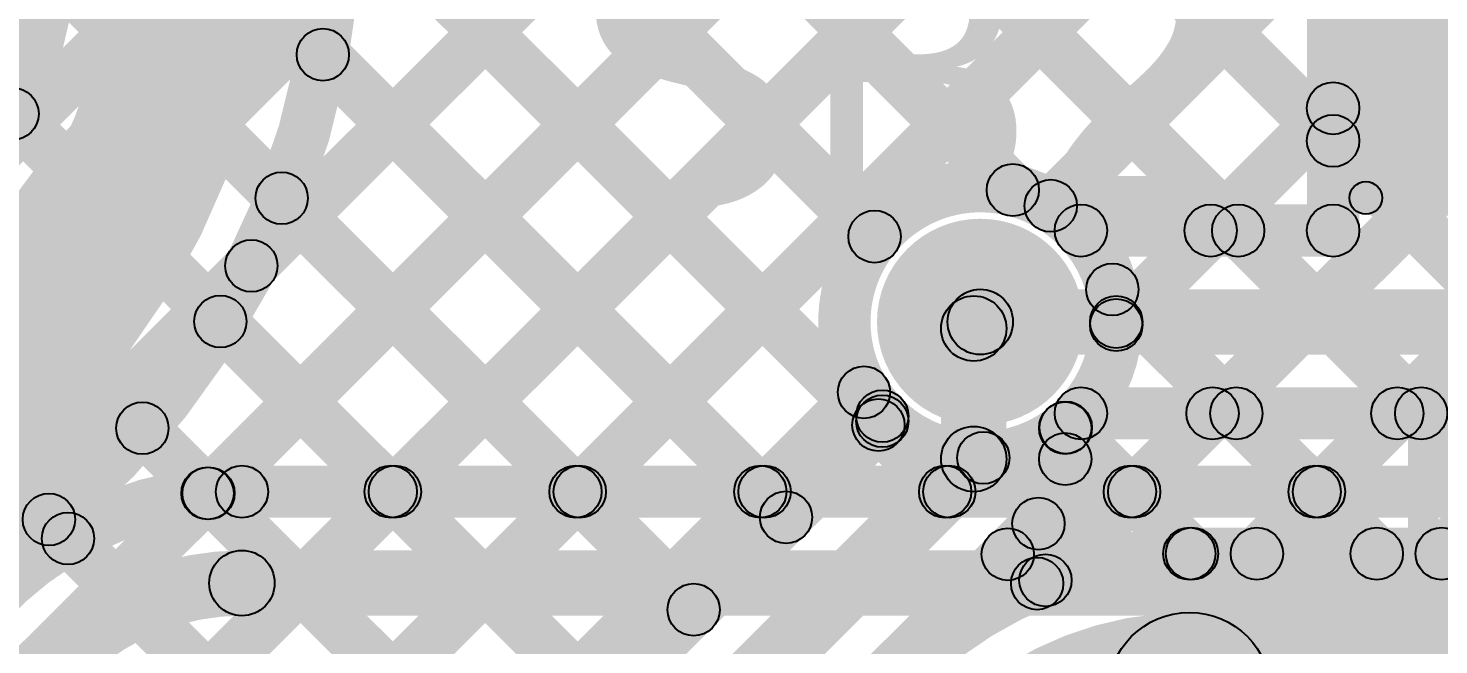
# Model space of a CAD drawing. Header units: millimetres. Extents: x -2.17 to 2.17, y -2.17 to 2.17.
# Drawn here: x -0.2507 to -0.0348, y 0.1279 to 0.2224 of the extents above; entities that cross this region are included whole.
import ezdxf

# ---------------------------------------------------------------- set-up
doc = ezdxf.new("R2010")
doc.units = ezdxf.units.MM
doc.header["$MEASUREMENT"] = 0
for name, color, linetype in [('BottomLayer', 5, 'Continuous'), ('BottomOverlay', 54, 'Continuous'), ('BottomSolder', 6, 'Continuous'), ('Mechanical2', 216, 'Continuous'), ('TopLayer', 1, 'Continuous'), ('TopOverlay', 2, 'Continuous'), ('TopPaste', 8, 'Continuous'), ('TopSolder', 216, 'Continuous'), ('ViaHoleLayer', 16, 'Continuous')]:
    doc.layers.add(name, color=color, linetype=linetype)

# ---------------------------------------------------------------- blocks, each defined once
blk = doc.blocks.new('S______B______62')
at = {"layer": 'TopLayer'}
for points in [[(-0.045, -0.0175), (-0.045, 0.0175), (-0.015, 0.0175), (-0.015, -0.0175)], [(0.015, -0.0175), (0.015, 0.0175), (0.045, 0.0175), (0.045, -0.0175)]]:
    blk.add_hatch(color=1, dxfattribs=at).paths.add_polyline_path(points)
at = {"layer": 'TopOverlay'}
h = blk.add_hatch(color=2, dxfattribs=at)
edge = h.paths.add_edge_path()
edge.add_arc((-0.049, 0.021), 0.0025, 0, 360)
h = blk.add_hatch(color=2, dxfattribs=at)
edge = h.paths.add_edge_path()
edge.add_arc((-0.049, 0.021), 0.0025, 0, 360)
for points in [[(0.049, 0.0235), (0.049, 0.0185), (-0.049, 0.0185), (-0.049, 0.0235)], [(-0.0515, 0.021), (-0.0465, 0.021), (-0.0465, -0.021), (-0.0515, -0.021)], [(0.0465, 0.021), (0.0515, 0.021), (0.0515, -0.021), (0.0465, -0.021)], [(0.049, -0.0185), (0.049, -0.0235), (-0.049, -0.0235), (-0.049, -0.0185)]]:
    blk.add_hatch(color=2, dxfattribs=at).paths.add_polyline_path(points)
h = blk.add_hatch(color=2, dxfattribs=at)
edge = h.paths.add_edge_path()
edge.add_arc((0.049, 0.021), 0.0025, 0, 360)
h = blk.add_hatch(color=2, dxfattribs=at)
edge = h.paths.add_edge_path()
edge.add_arc((0.049, 0.021), 0.0025, 0, 360)
h = blk.add_hatch(color=2, dxfattribs=at)
edge = h.paths.add_edge_path()
edge.add_arc((-0.049, -0.021), 0.0025, 0, 360)
h = blk.add_hatch(color=2, dxfattribs=at)
edge = h.paths.add_edge_path()
edge.add_arc((-0.049, -0.021), 0.0025, 0, 360)
h = blk.add_hatch(color=2, dxfattribs=at)
edge = h.paths.add_edge_path()
edge.add_arc((0.049, -0.021), 0.0025, 0, 360)
h = blk.add_hatch(color=2, dxfattribs=at)
edge = h.paths.add_edge_path()
edge.add_arc((0.049, -0.021), 0.0025, 0, 360)
at = {"layer": 'TopPaste'}
for points in [[(-0.045, -0.0175), (-0.045, 0.0175), (-0.015, 0.0175), (-0.015, -0.0175)], [(0.015, -0.0175), (0.015, 0.0175), (0.045, 0.0175), (0.045, -0.0175)]]:
    blk.add_hatch(color=8, dxfattribs=at).paths.add_polyline_path(points)
at = {"layer": 'TopSolder'}
for points in [[(-0.049, -0.0215), (-0.049, 0.0215), (-0.011, 0.0215), (-0.011, -0.0215)], [(0.011, -0.0215), (0.011, 0.0215), (0.049, 0.0215), (0.049, -0.0215)]]:
    blk.add_hatch(color=216, dxfattribs=at).paths.add_polyline_path(points)
at = {"layer": 'TopOverlay'}
for centre in [(-0.049, 0.021), (-0.049, 0.021), (0.049, 0.021), (0.049, 0.021), (-0.049, -0.021), (-0.049, -0.021), (0.049, -0.021), (0.049, -0.021)]:
    blk.add_circle(centre, 0.0025, dxfattribs=at)

msp = doc.modelspace()

# ---------------------------------------------------------------- hatches: boundary and pattern name
at = {"layer": 'BottomLayer'}
for points in [[(-0.29933, 0.44781), (-0.29367, 0.45347), (0.00283, 0.15697), (-0.00283, 0.15131)], [(-0.29933, 0.41953), (-0.29367, 0.42519), (-0.0132, 0.14472), (-0.01886, 0.13906)], [(-0.29933, 0.39125), (-0.29367, 0.3969), (-0.09719, 0.20042), (-0.10285, 0.19477)], [(-0.29933, 0.36296), (-0.29367, 0.36862), (-0.11836, 0.1933), (-0.12401, 0.18765)], [(-0.4292, 0.02426), (-0.43485, 0.02992), (-0.09883, 0.36594), (-0.09317, 0.36029)], [(-0.29935, 0.33469), (-0.29369, 0.34035), (-0.11776, 0.16443), (-0.12342, 0.15877)], [(-0.43061, -0.00543), (-0.43626, 0.00023), (-0.09883, 0.33766), (-0.09317, 0.332)], [(-0.30444, 0.31151), (-0.29878, 0.31716), (-0.1319, 0.15029), (-0.13756, 0.14463)], [(-0.41232, -0.01543), (-0.41798, -0.00977), (-0.09883, 0.30938), (-0.09317, 0.30372)], [(-0.31554, 0.29433), (-0.30989, 0.29998), (-0.14605, 0.13614), (-0.1517, 0.13049)], [(-0.33134, 0.28184), (-0.32569, 0.2875), (-0.16019, 0.122), (-0.16584, 0.11634)], [(-0.3525, 0.27471), (-0.34684, 0.28037), (-0.17433, 0.10786), (-0.17999, 0.1022)], [(-0.37883, 0.27276), (-0.37317, 0.27842), (-0.18847, 0.09372), (-0.19413, 0.08806)], [(-0.37904, -0.01043), (-0.38469, -0.00477), (-0.10644, 0.27348), (-0.10079, 0.26782)], [(-0.21999, 0.09204), (-0.22565, 0.0977), (-0.05694, 0.26641), (-0.05128, 0.26075)], [(-0.07688, 0.25365), (-0.07123, 0.25931), (0.00283, 0.18526), (-0.00283, 0.1796)], [(-0.32437, 0.01595), (-0.33002, 0.02161), (-0.09323, 0.2584), (-0.08758, 0.25274)], [(-0.09139, 0.19236), (-0.09705, 0.19802), (-0.04563, 0.24944), (-0.03997, 0.24378)], [(-0.08137, 0.1741), (-0.08702, 0.17976), (-0.02821, 0.23857), (-0.02256, 0.23291)], [(-0.09221, 0.13498), (-0.09786, 0.14063), (-0.00283, 0.23567), (0.00283, 0.23001)], [(-0.05984, 0.13906), (-0.0655, 0.14472), (-0.00283, 0.20739), (0.00283, 0.20173)], [(-0.08762, 0.17954), (-0.08196, 0.1852), (-0.04149, 0.14472), (-0.04714, 0.13906)], [(-0.10246, 0.17285), (-0.10954, 0.17993), (-0.10854, 0.18093), (-0.10146, 0.17385)], [(-0.03155, 0.13906), (-0.03721, 0.14472), (-0.00283, 0.1791), (0.00283, 0.17344)], [(-0.101, 0.15639), (-0.111, 0.15639), (-0.111, 0.17639), (-0.101, 0.17639)], [(-0.2061, 0.07766), (-0.21175, 0.08331), (-0.12563, 0.16944), (-0.11997, 0.16378)], [(-0.20407, 0.07246), (-0.20973, 0.07812), (-0.12283, 0.16502), (-0.11717, 0.15936)], [(-0.09474, 0.15838), (-0.08909, 0.16403), (-0.06977, 0.14472), (-0.07543, 0.13906)], [(-0.19346, 0.06185), (-0.20054, 0.06893), (-0.10954, 0.15993), (-0.10246, 0.15285)], [(-0.088, 0.15639), (-0.096, 0.15639), (-0.096, 0.16114), (-0.088, 0.16114)], [(-0.18017, 0.05676), (-0.18583, 0.06242), (-0.09893, 0.14932), (-0.09327, 0.14366)], [(-0.073, 0.13789), (-0.073, 0.14589), (0, 0.14589), (0, 0.13789)], [(-0.10362, 0.13897), (-0.09796, 0.14463), (-0.09347, 0.14013), (-0.09913, 0.13448)], [(-0.073, 0.10789), (-0.073, 0.13289), (0.025, 0.13289), (0.025, 0.10789)]]:
    msp.add_hatch(color=5, dxfattribs=at).paths.add_polyline_path(points)
h = msp.add_hatch(color=5, dxfattribs=at)
edge = h.paths.add_edge_path()
edge.add_arc((-0.10002, 0.1976), 0.004, 0, 360)
h = msp.add_hatch(color=5, dxfattribs=at)
edge = h.paths.add_edge_path()
edge.add_arc((-0.09422, 0.19519), 0.004, 0, 360)
h = msp.add_hatch(color=5, dxfattribs=at)
edge = h.paths.add_edge_path()
edge.add_arc((-0.12118, 0.19047), 0.004, 0, 360)
h = msp.add_hatch(color=5, dxfattribs=at)
edge = h.paths.add_edge_path()
edge.add_arc((-0.105, 0.17739), 0.01181, 0, 360)
h = msp.add_hatch(color=5, dxfattribs=at)
edge = h.paths.add_edge_path()
edge.add_arc((-0.08479, 0.18237), 0.004, 0, 360)
h = msp.add_hatch(color=5, dxfattribs=at)
edge = h.paths.add_edge_path()
edge.add_arc((-0.106, 0.17639), 0.005, 0, 360)
h = msp.add_hatch(color=5, dxfattribs=at)
edge = h.paths.add_edge_path()
edge.add_arc((-0.106, 0.17639), 0.005, 0, 360)
h = msp.add_hatch(color=5, dxfattribs=at)
edge = h.paths.add_edge_path()
edge.add_arc((-0.105, 0.17739), 0.005, 0, 360)
h = msp.add_hatch(color=5, dxfattribs=at)
edge = h.paths.add_edge_path()
edge.add_arc((-0.08419, 0.17739), 0.004, 0, 360)
h = msp.add_hatch(color=5, dxfattribs=at)
edge = h.paths.add_edge_path()
edge.add_arc((-0.08419, 0.17739), 0.004, 0, 360)
h = msp.add_hatch(color=5, dxfattribs=at)
edge = h.paths.add_edge_path()
edge.add_arc((-0.08419, 0.17693), 0.004, 0, 360)
h = msp.add_hatch(color=5, dxfattribs=at)
edge = h.paths.add_edge_path()
edge.add_arc((-0.1228, 0.16661), 0.004, 0, 360)
h = msp.add_hatch(color=5, dxfattribs=at)
edge = h.paths.add_edge_path()
edge.add_arc((-0.12, 0.16296), 0.004, 0, 360)
h = msp.add_hatch(color=5, dxfattribs=at)
edge = h.paths.add_edge_path()
edge.add_arc((-0.12059, 0.1616), 0.004, 0, 360)
h = msp.add_hatch(color=5, dxfattribs=at)
edge = h.paths.add_edge_path()
edge.add_arc((-0.12, 0.16219), 0.004, 0, 360)
h = msp.add_hatch(color=5, dxfattribs=at)
edge = h.paths.add_edge_path()
edge.add_arc((-0.092, 0.16114), 0.004, 0, 360)
h = msp.add_hatch(color=5, dxfattribs=at)
edge = h.paths.add_edge_path()
edge.add_arc((-0.092, 0.16114), 0.004, 0, 360)
h = msp.add_hatch(color=5, dxfattribs=at)
edge = h.paths.add_edge_path()
edge.add_arc((-0.09192, 0.16121), 0.004, 0, 360)
h = msp.add_hatch(color=5, dxfattribs=at)
edge = h.paths.add_edge_path()
edge.add_arc((-0.106, 0.15639), 0.005, 0, 360)
h = msp.add_hatch(color=5, dxfattribs=at)
edge = h.paths.add_edge_path()
edge.add_arc((-0.106, 0.15639), 0.005, 0, 360)
h = msp.add_hatch(color=5, dxfattribs=at)
edge = h.paths.add_edge_path()
edge.add_arc((-0.092, 0.15639), 0.004, 0, 360)
h = msp.add_hatch(color=5, dxfattribs=at)
edge = h.paths.add_edge_path()
edge.add_arc((-0.092, 0.15639), 0.004, 0, 360)
h = msp.add_hatch(color=5, dxfattribs=at)
edge = h.paths.add_edge_path()
edge.add_arc((-0.092, 0.15639), 0.004, 0, 360)
h = msp.add_hatch(color=5, dxfattribs=at)
edge = h.paths.add_edge_path()
edge.add_arc((-0.13473, 0.14746), 0.004, 0, 360)
h = msp.add_hatch(color=5, dxfattribs=at)
edge = h.paths.add_edge_path()
edge.add_arc((-0.0961, 0.14649), 0.004, 0, 360)
h = msp.add_hatch(color=5, dxfattribs=at)
edge = h.paths.add_edge_path()
edge.add_arc((-0.0961, 0.14649), 0.004, 0, 360)
h = msp.add_hatch(color=5, dxfattribs=at)
edge = h.paths.add_edge_path()
edge.add_arc((-0.0961, 0.14649), 0.004, 0, 360)
h = msp.add_hatch(color=5, dxfattribs=at)
edge = h.paths.add_edge_path()
edge.add_arc((-0.10079, 0.1418), 0.004, 0, 360)
h = msp.add_hatch(color=5, dxfattribs=at)
edge = h.paths.add_edge_path()
edge.add_arc((-0.073, 0.14189), 0.004, 0, 360)
h = msp.add_hatch(color=5, dxfattribs=at)
edge = h.paths.add_edge_path()
edge.add_arc((-0.073, 0.14189), 0.004, 0, 360)
h = msp.add_hatch(color=5, dxfattribs=at)
edge = h.paths.add_edge_path()
edge.add_arc((-0.0726, 0.14189), 0.004, 0, 360)
h = msp.add_hatch(color=5, dxfattribs=at)
edge = h.paths.add_edge_path()
edge.add_arc((-0.06267, 0.14189), 0.004, 0, 360)
h = msp.add_hatch(color=5, dxfattribs=at)
edge = h.paths.add_edge_path()
edge.add_arc((-0.04432, 0.14189), 0.004, 0, 360)
h = msp.add_hatch(color=5, dxfattribs=at)
edge = h.paths.add_edge_path()
edge.add_arc((-0.03438, 0.14189), 0.004, 0, 360)
h = msp.add_hatch(color=5, dxfattribs=at)
edge = h.paths.add_edge_path()
edge.add_arc((-0.0963, 0.13731), 0.004, 0, 360)
h = msp.add_hatch(color=5, dxfattribs=at)
edge = h.paths.add_edge_path()
edge.add_arc((-0.09503, 0.13781), 0.004, 0, 360)
h = msp.add_hatch(color=5, dxfattribs=at)
edge = h.paths.add_edge_path()
edge.add_arc((-0.14887, 0.13331), 0.004, 0, 360)
h = msp.add_hatch(color=5, dxfattribs=at)
edge = h.paths.add_edge_path()
edge.add_arc((-0.073, 0.12039), 0.0125, 0, 360)
h = msp.add_hatch(color=5, dxfattribs=at)
edge = h.paths.add_edge_path()
edge.add_arc((-0.073, 0.12039), 0.0125, 0, 360)
at = {"layer": 'BottomSolder'}
h = msp.add_hatch(color=6, dxfattribs=at)
edge = h.paths.add_edge_path()
edge.add_arc((-0.105, 0.17739), 0.01581, 0, 360)
at = {"layer": 'TopLayer'}
for points in [[(-0.21373, 0.18316), (-0.21938, 0.18882), (-0.06586, 0.34234), (-0.06021, 0.33668)], [(-0.17416, 0.32264), (-0.1685, 0.3283), (-0.04817, 0.20797), (-0.05383, 0.20231)], [(-0.19128, 0.31148), (-0.18563, 0.31714), (-0.0627, 0.19422), (-0.06836, 0.18856)], [(-0.20542, 0.29734), (-0.19977, 0.303), (-0.09719, 0.20042), (-0.10285, 0.19477)], [(-0.20637, 0.27), (-0.20071, 0.27566), (-0.11836, 0.1933), (-0.12401, 0.18765)], [(-0.22029, 0.14831), (-0.22595, 0.15397), (-0.10644, 0.27348), (-0.10079, 0.26782)], [(-0.16348, 0.14856), (-0.16913, 0.15422), (-0.06113, 0.26222), (-0.05548, 0.25656)], [(-0.19176, 0.14856), (-0.19742, 0.15422), (-0.09323, 0.2584), (-0.08758, 0.25274)], [(-0.20637, 0.24172), (-0.20071, 0.24737), (-0.10756, 0.15422), (-0.11321, 0.14856)], [(-0.047, 0.19139), (-0.055, 0.19139), (-0.055, 0.24389), (-0.047, 0.24389)], [(-0.09139, 0.19236), (-0.09705, 0.19802), (-0.05383, 0.24124), (-0.04817, 0.23558)], [(-0.27967, 0.23017), (-0.27401, 0.23583), (-0.25028, 0.21209), (-0.25594, 0.20644)], [(-0.20844, 0.21551), (-0.20279, 0.22117), (-0.13584, 0.15422), (-0.1415, 0.14856)], [(-0.06691, 0.18856), (-0.07256, 0.19422), (-0.05383, 0.21295), (-0.04817, 0.2073)], [(-0.21475, 0.19353), (-0.20909, 0.19919), (-0.16412, 0.15422), (-0.16978, 0.14856)], [(-0.0896, 0.18739), (-0.0896, 0.19539), (-0.051, 0.19539), (-0.051, 0.18739)], [(-0.105, 0.17239), (-0.105, 0.18239), (0.022, 0.18239), (0.022, 0.17239)], [(-0.22413, 0.17463), (-0.21847, 0.18029), (-0.1924, 0.15422), (-0.19806, 0.14856)], [(-0.13519, 0.14856), (-0.14085, 0.15422), (-0.12563, 0.16944), (-0.11997, 0.16378)], [(-0.0896, 0.15939), (-0.0896, 0.16739), (0.022, 0.16739), (0.022, 0.15939)], [(-0.07862, 0.14856), (-0.08428, 0.15422), (-0.07228, 0.16622), (-0.06662, 0.16056)], [(-0.06864, 0.16056), (-0.06299, 0.16622), (-0.05099, 0.15422), (-0.05664, 0.14856)], [(-0.05034, 0.14856), (-0.056, 0.15422), (-0.044, 0.16622), (-0.03834, 0.16056)], [(-0.04036, 0.16056), (-0.0347, 0.16622), (-0.0227, 0.15422), (-0.02836, 0.14856)], [(-0.23607, 0.15828), (-0.23041, 0.16394), (-0.22043, 0.15396), (-0.22608, 0.1483)], [(-0.09474, 0.15838), (-0.08909, 0.16403), (-0.07927, 0.15422), (-0.08493, 0.14856)], [(-0.10691, 0.14856), (-0.11256, 0.15422), (-0.10737, 0.15941), (-0.10171, 0.15376)], [(-0.218, 0.14739), (-0.218, 0.15539), (0.145, 0.15539), (0.145, 0.14739)], [(-0.25037, 0.1443), (-0.24471, 0.14996), (-0.2418, 0.14704), (-0.24746, 0.14139)], [(-0.218, 0.13239), (-0.218, 0.14239), (0.145, 0.14239), (0.145, 0.13239)]]:
    msp.add_hatch(color=1, dxfattribs=at).paths.add_polyline_path(points)
h = msp.add_hatch(color=1, dxfattribs=at)
edge = h.paths.add_edge_path()
edge.add_arc((-0.20562, 0.21834), 0.004, 0, 360)
h = msp.add_hatch(color=1, dxfattribs=at)
edge = h.paths.add_edge_path()
edge.add_arc((-0.051, 0.21013), 0.004, 0, 360)
h = msp.add_hatch(color=1, dxfattribs=at)
edge = h.paths.add_edge_path()
edge.add_arc((-0.25311, 0.20927), 0.004, 0, 360)
h = msp.add_hatch(color=1, dxfattribs=at)
edge = h.paths.add_edge_path()
edge.add_arc((-0.051, 0.20514), 0.004, 0, 360)
h = msp.add_hatch(color=1, dxfattribs=at)
edge = h.paths.add_edge_path()
edge.add_arc((-0.10002, 0.1976), 0.004, 0, 360)
h = msp.add_hatch(color=1, dxfattribs=at)
edge = h.paths.add_edge_path()
edge.add_arc((-0.21192, 0.19636), 0.004, 0, 360)
h = msp.add_hatch(color=1, dxfattribs=at)
edge = h.paths.add_edge_path()
edge.add_arc((-0.09422, 0.19519), 0.004, 0, 360)
h = msp.add_hatch(color=1, dxfattribs=at)
edge = h.paths.add_edge_path()
edge.add_arc((-0.12118, 0.19047), 0.004, 0, 360)
h = msp.add_hatch(color=1, dxfattribs=at)
edge = h.paths.add_edge_path()
edge.add_arc((-0.0896, 0.19139), 0.004, 0, 360)
h = msp.add_hatch(color=1, dxfattribs=at)
edge = h.paths.add_edge_path()
edge.add_arc((-0.0896, 0.19139), 0.004, 0, 360)
h = msp.add_hatch(color=1, dxfattribs=at)
edge = h.paths.add_edge_path()
edge.add_arc((-0.06974, 0.19139), 0.004, 0, 360)
h = msp.add_hatch(color=1, dxfattribs=at)
edge = h.paths.add_edge_path()
edge.add_arc((-0.06553, 0.19139), 0.004, 0, 360)
h = msp.add_hatch(color=1, dxfattribs=at)
edge = h.paths.add_edge_path()
edge.add_arc((-0.051, 0.19139), 0.004, 0, 360)
h = msp.add_hatch(color=1, dxfattribs=at)
edge = h.paths.add_edge_path()
edge.add_arc((-0.051, 0.19139), 0.004, 0, 360)
h = msp.add_hatch(color=1, dxfattribs=at)
edge = h.paths.add_edge_path()
edge.add_arc((-0.21656, 0.18599), 0.004, 0, 360)
h = msp.add_hatch(color=1, dxfattribs=at)
edge = h.paths.add_edge_path()
edge.add_arc((-0.105, 0.17739), 0.01181, 0, 360)
h = msp.add_hatch(color=1, dxfattribs=at)
edge = h.paths.add_edge_path()
edge.add_arc((-0.2213, 0.17746), 0.004, 0, 360)
h = msp.add_hatch(color=1, dxfattribs=at)
edge = h.paths.add_edge_path()
edge.add_arc((-0.105, 0.17739), 0.005, 0, 360)
h = msp.add_hatch(color=1, dxfattribs=at)
edge = h.paths.add_edge_path()
edge.add_arc((-0.1228, 0.16661), 0.004, 0, 360)
h = msp.add_hatch(color=1, dxfattribs=at)
edge = h.paths.add_edge_path()
edge.add_arc((-0.0896, 0.16339), 0.004, 0, 360)
h = msp.add_hatch(color=1, dxfattribs=at)
edge = h.paths.add_edge_path()
edge.add_arc((-0.0896, 0.16339), 0.004, 0, 360)
h = msp.add_hatch(color=1, dxfattribs=at)
edge = h.paths.add_edge_path()
edge.add_arc((-0.06945, 0.16339), 0.004, 0, 360)
h = msp.add_hatch(color=1, dxfattribs=at)
edge = h.paths.add_edge_path()
edge.add_arc((-0.06582, 0.16339), 0.004, 0, 360)
h = msp.add_hatch(color=1, dxfattribs=at)
edge = h.paths.add_edge_path()
edge.add_arc((-0.04117, 0.16339), 0.004, 0, 360)
h = msp.add_hatch(color=1, dxfattribs=at)
edge = h.paths.add_edge_path()
edge.add_arc((-0.03753, 0.16339), 0.004, 0, 360)
h = msp.add_hatch(color=1, dxfattribs=at)
edge = h.paths.add_edge_path()
edge.add_arc((-0.23324, 0.16111), 0.004, 0, 360)
h = msp.add_hatch(color=1, dxfattribs=at)
edge = h.paths.add_edge_path()
edge.add_arc((-0.09192, 0.16121), 0.004, 0, 360)
h = msp.add_hatch(color=1, dxfattribs=at)
edge = h.paths.add_edge_path()
edge.add_arc((-0.10454, 0.15658), 0.004, 0, 360)
h = msp.add_hatch(color=1, dxfattribs=at)
edge = h.paths.add_edge_path()
edge.add_arc((-0.22326, 0.15113), 0.004, 0, 360)
h = msp.add_hatch(color=1, dxfattribs=at)
edge = h.paths.add_edge_path()
edge.add_arc((-0.22312, 0.15114), 0.004, 0, 360)
h = msp.add_hatch(color=1, dxfattribs=at)
edge = h.paths.add_edge_path()
edge.add_arc((-0.218, 0.15139), 0.004, 0, 360)
h = msp.add_hatch(color=1, dxfattribs=at)
edge = h.paths.add_edge_path()
edge.add_arc((-0.218, 0.15139), 0.004, 0, 360)
h = msp.add_hatch(color=1, dxfattribs=at)
edge = h.paths.add_edge_path()
edge.add_arc((-0.19523, 0.15139), 0.004, 0, 360)
h = msp.add_hatch(color=1, dxfattribs=at)
edge = h.paths.add_edge_path()
edge.add_arc((-0.19459, 0.15139), 0.004, 0, 360)
h = msp.add_hatch(color=1, dxfattribs=at)
edge = h.paths.add_edge_path()
edge.add_arc((-0.16695, 0.15139), 0.004, 0, 360)
h = msp.add_hatch(color=1, dxfattribs=at)
edge = h.paths.add_edge_path()
edge.add_arc((-0.1663, 0.15139), 0.004, 0, 360)
h = msp.add_hatch(color=1, dxfattribs=at)
edge = h.paths.add_edge_path()
edge.add_arc((-0.13867, 0.15139), 0.004, 0, 360)
h = msp.add_hatch(color=1, dxfattribs=at)
edge = h.paths.add_edge_path()
edge.add_arc((-0.13802, 0.15139), 0.004, 0, 360)
h = msp.add_hatch(color=1, dxfattribs=at)
edge = h.paths.add_edge_path()
edge.add_arc((-0.11038, 0.15139), 0.004, 0, 360)
h = msp.add_hatch(color=1, dxfattribs=at)
edge = h.paths.add_edge_path()
edge.add_arc((-0.10974, 0.15139), 0.004, 0, 360)
h = msp.add_hatch(color=1, dxfattribs=at)
edge = h.paths.add_edge_path()
edge.add_arc((-0.0821, 0.15139), 0.004, 0, 360)
h = msp.add_hatch(color=1, dxfattribs=at)
edge = h.paths.add_edge_path()
edge.add_arc((-0.08145, 0.15139), 0.004, 0, 360)
h = msp.add_hatch(color=1, dxfattribs=at)
edge = h.paths.add_edge_path()
edge.add_arc((-0.05382, 0.15139), 0.004, 0, 360)
h = msp.add_hatch(color=1, dxfattribs=at)
edge = h.paths.add_edge_path()
edge.add_arc((-0.05317, 0.15139), 0.004, 0, 360)
h = msp.add_hatch(color=1, dxfattribs=at)
edge = h.paths.add_edge_path()
edge.add_arc((-0.24754, 0.14713), 0.004, 0, 360)
h = msp.add_hatch(color=1, dxfattribs=at)
edge = h.paths.add_edge_path()
edge.add_arc((-0.24463, 0.14422), 0.004, 0, 360)
h = msp.add_hatch(color=1, dxfattribs=at)
edge = h.paths.add_edge_path()
edge.add_arc((-0.218, 0.13739), 0.005, 0, 360)
h = msp.add_hatch(color=1, dxfattribs=at)
edge = h.paths.add_edge_path()
edge.add_arc((-0.218, 0.13739), 0.005, 0, 360)
at = {"layer": 'ViaHoleLayer'}
h = msp.add_hatch(color=16, dxfattribs=at)
edge = h.paths.add_edge_path()
edge.add_arc((-0.105, 0.17739), 0.00591, 0, 360)

# ---------------------------------------------------------------- linework, layer by layer
at = {"layer": 'BottomLayer'}
for points, const_width in [([(-0.12, 0.16296, -1.480911), (-0.08419, 0.17739)], 0.008), ([(-0.08419, 0.17739, -0.227846), (-0.092, 0.16114)], 0.008), ([(-0.092, 0.15639, -0.198912), (-0.0961, 0.14649)], 0.008), ([(-0.092, 0.15639, -0.198912), (-0.0961, 0.14649)], 0.008), ([(-0.1345, 0.08039, -0.414214), (-0.073, 0.14189)], 0.008), ([(-0.113, 0.08039, -0.414214), (-0.073, 0.12039)], 0.025)]:
    msp.add_lwpolyline(points, format="xyb", dxfattribs=dict(at, const_width=const_width))
for centre, radius in [((-0.10002, 0.1976), 0.004), ((-0.09422, 0.19519), 0.004), ((-0.12118, 0.19047), 0.004), ((-0.08479, 0.18237), 0.004), ((-0.106, 0.17639), 0.005), ((-0.106, 0.17639), 0.005), ((-0.105, 0.17739), 0.005), ((-0.08419, 0.17739), 0.004), ((-0.08419, 0.17739), 0.004), ((-0.08419, 0.17693), 0.004), ((-0.1228, 0.16661), 0.004), ((-0.12, 0.16296), 0.004), ((-0.12059, 0.1616), 0.004), ((-0.12, 0.16219), 0.004), ((-0.092, 0.16114), 0.004), ((-0.092, 0.16114), 0.004), ((-0.09192, 0.16121), 0.004), ((-0.106, 0.15639), 0.005), ((-0.106, 0.15639), 0.005), ((-0.092, 0.15639), 0.004), ((-0.092, 0.15639), 0.004), ((-0.092, 0.15639), 0.004), ((-0.13473, 0.14746), 0.004), ((-0.0961, 0.14649), 0.004), ((-0.0961, 0.14649), 0.004), ((-0.0961, 0.14649), 0.004), ((-0.10079, 0.1418), 0.004), ((-0.073, 0.14189), 0.004), ((-0.073, 0.14189), 0.004), ((-0.0726, 0.14189), 0.004), ((-0.06267, 0.14189), 0.004), ((-0.04432, 0.14189), 0.004), ((-0.03438, 0.14189), 0.004), ((-0.0963, 0.13731), 0.004), ((-0.09503, 0.13781), 0.004), ((-0.14887, 0.13331), 0.004), ((-0.073, 0.12039), 0.0125), ((-0.073, 0.12039), 0.0125)]:
    msp.add_circle(centre, radius, dxfattribs=at)
at = {"layer": 'Mechanical2', "const_width": 0.01}
for points in [[(2.16535, 0.001, 1), (-2.16535, 0.001, 1)], [(2.08135, -0.01, 1), (-2.04935, -0.01, 1)], [(1.84055, 0.001, 1), (-1.84055, 0.001, 1)], [(1.6437, 0.001, 1), (-1.6437, 0.001, 1)], [(1.50394, 0, 1), (-1.50394, 0, 1)], [(1.30709, 0.001, 1), (-1.30709, 0.001, 1)], [(1.17323, 0.001, 1), (-1.17323, 0.001, 1)], [(0.97638, 0.001, 1), (-0.97638, 0.001, 1)], [(0.84252, 0.001, 1), (-0.84252, 0.001, 1)], [(0.64567, 0.001, 1), (-0.64567, 0.001, 1)], [(0.51081, -0.01261, 1), (-0.51281, -0.01261, 1)], [(0.31496, 0.001, 1), (-0.31496, 0.001, 1)]]:
    msp.add_lwpolyline(points, format="xyb", close=True, dxfattribs=at)
at = {"layer": 'TopLayer'}
for points, const_width in [([(-0.22504, 0.24071, -0.414214), (-0.32504, 0.14071)], 0.025), ([(-0.24654, 0.24071, -0.414214), (-0.32504, 0.16221)], 0.008), ([(-0.20354, 0.24071, -0.375071), (-0.30863, 0.12032)], 0.008), ([(-0.0896, 0.16339, -2.586356), (-0.0896, 0.19139)], 0.008), ([(-0.271, 0.09839, -0.414214), (-0.218, 0.15139)], 0.008), ([(-0.257, 0.09839, -0.414214), (-0.218, 0.13739)], 0.01)]:
    msp.add_lwpolyline(points, format="xyb", dxfattribs=dict(at, const_width=const_width))
for centre, radius in [((-0.20562, 0.21834), 0.004), ((-0.051, 0.21013), 0.004), ((-0.25311, 0.20927), 0.004), ((-0.051, 0.20514), 0.004), ((-0.10002, 0.1976), 0.004), ((-0.21192, 0.19636), 0.004), ((-0.09422, 0.19519), 0.004), ((-0.12118, 0.19047), 0.004), ((-0.0896, 0.19139), 0.004), ((-0.0896, 0.19139), 0.004), ((-0.06974, 0.19139), 0.004), ((-0.06553, 0.19139), 0.004), ((-0.051, 0.19139), 0.004), ((-0.051, 0.19139), 0.004), ((-0.21656, 0.18599), 0.004), ((-0.2213, 0.17746), 0.004), ((-0.105, 0.17739), 0.005), ((-0.1228, 0.16661), 0.004), ((-0.0896, 0.16339), 0.004), ((-0.0896, 0.16339), 0.004), ((-0.06945, 0.16339), 0.004), ((-0.06582, 0.16339), 0.004), ((-0.04117, 0.16339), 0.004), ((-0.03753, 0.16339), 0.004), ((-0.23324, 0.16111), 0.004), ((-0.09192, 0.16121), 0.004), ((-0.10454, 0.15658), 0.004), ((-0.22326, 0.15113), 0.004), ((-0.22312, 0.15114), 0.004), ((-0.218, 0.15139), 0.004), ((-0.218, 0.15139), 0.004), ((-0.19523, 0.15139), 0.004), ((-0.19459, 0.15139), 0.004), ((-0.16695, 0.15139), 0.004), ((-0.1663, 0.15139), 0.004), ((-0.13867, 0.15139), 0.004), ((-0.13802, 0.15139), 0.004), ((-0.11038, 0.15139), 0.004), ((-0.10974, 0.15139), 0.004), ((-0.0821, 0.15139), 0.004), ((-0.08145, 0.15139), 0.004), ((-0.05382, 0.15139), 0.004), ((-0.05317, 0.15139), 0.004), ((-0.24754, 0.14713), 0.004), ((-0.24463, 0.14422), 0.004), ((-0.218, 0.13739), 0.005), ((-0.218, 0.13739), 0.005)]:
    msp.add_circle(centre, radius, dxfattribs=at)

# ---------------------------------------------------------------- block references
at = {"rotation": 180}
msp.add_blockref('S______B______62', (0.003, 0.21739), dxfattribs=at)

# ---------------------------------------------------------------- texts
at = {"layer": 'BottomOverlay', "text_generation_flag": 2}
for s, p in [('R22', (0.047, 0.17439)), ('R21', (0.047, 0.12239))]:
    msp.add_text(s, height=0.04, dxfattribs=at).set_placement(p)
at = {"layer": 'TopOverlay'}
msp.add_text('SB2', height=0.04, dxfattribs=at).set_placement((-0.168, 0.19539))

doc.saveas('drawing.dxf')
